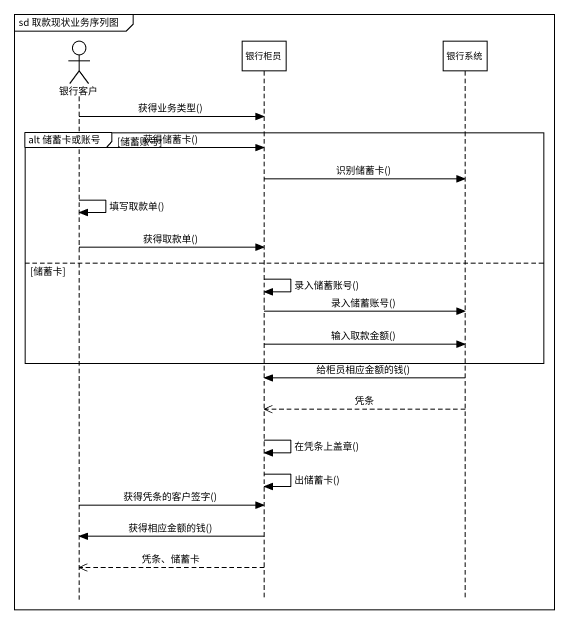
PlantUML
@startuml
mainframe sd 取款现状业务序列图
hide footbox
actor 银行客户
participant 银行柜员
participant 银行系统

银行客户 -> 银行柜员 : 获得业务类型()
group alt 储蓄卡或账号 [储蓄账号]
  银行客户 -> 银行柜员 : 获得储蓄卡()
  银行柜员 -> 银行系统 : 识别储蓄卡()
  银行客户 -> 银行客户 : 填写取款单()
  银行客户 -> 银行柜员 : 获得取款单()
else 储蓄卡
  银行柜员 -> 银行柜员 : 录入储蓄账号()
  银行柜员 -> 银行系统 : 录入储蓄账号()
  银行柜员 -> 银行系统 : 输入取款金额()
end
银行系统 -> 银行柜员 : 给柜员相应金额的钱()
银行系统 -->> 银行柜员 : 凭条
银行柜员 -> 银行柜员 : 在凭条上盖章()
银行柜员 -> 银行柜员 : 出储蓄卡()
银行客户 -> 银行柜员 : 获得凭条的客户签字()
银行柜员 -> 银行客户 : 获得相应金额的钱()
银行柜员 -->> 银行客户 : 凭条、储蓄卡
@enduml
